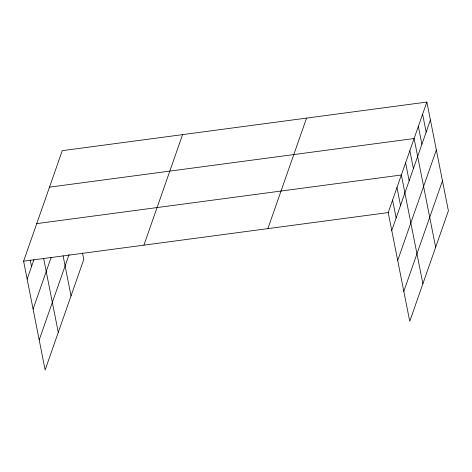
<?xml version="1.0" encoding="UTF-8"?>
<svg xmlns="http://www.w3.org/2000/svg" width="472" height="472" viewBox="0 0 472 472"><rect width="100%" height="100%" fill="white"/><g stroke="black" fill="none" stroke-linecap="round" stroke-linejoin="round"><path stroke-width="0.71" d="M82.517 253.004L83.786 259.423L45.135 369.942L23.6 261.187L62.251 150.674L426.865 102.058L448.4 210.813L409.749 321.326L388.214 212.577L426.865 102.058M27.146 279.099L33.96 259.618M33.081 309.077L51.182 257.317M39.2 339.964L69.113 254.438M143.925 245.145L182.575 134.626M267.889 228.619L306.546 118.1M391.76 230.483L430.411 119.971M397.695 260.461L436.346 149.948M403.814 291.348L442.465 180.835M49.495 187.142L414.109 138.526L435.644 247.281M36.739 223.61L401.353 175L422.888 283.755M23.6 261.187L388.214 212.577M422.617 114.212L426.163 132.125M418.363 126.372L421.909 144.285M409.861 150.686L413.407 168.598M405.607 162.84L409.153 180.752M396.976 187.526L400.522 205.438M392.592 200.051L396.138 217.964M63.106 255.859L71.03 295.897M43.678 258.656L58.274 332.365M30.249 260.125L31.53 266.574"/></g></svg>
